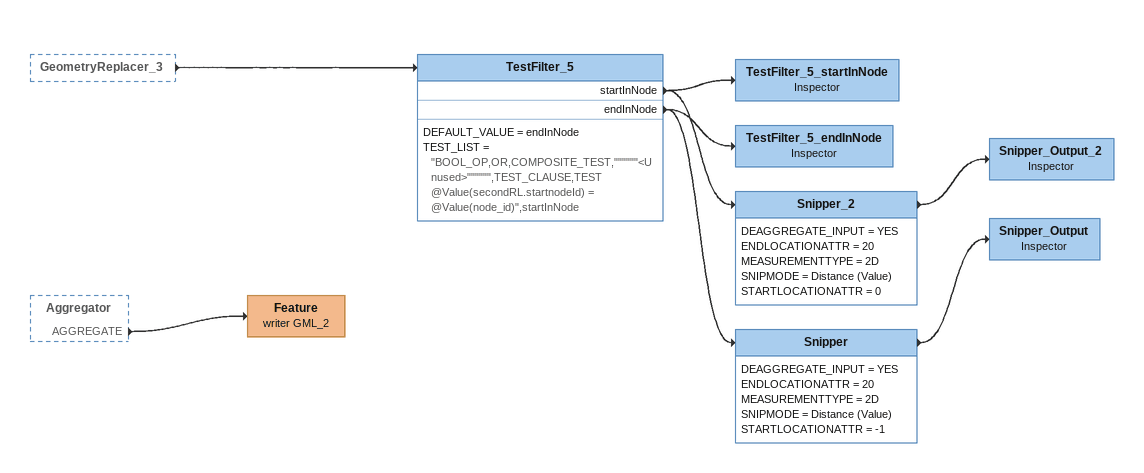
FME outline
GeometryReplacer_3 [outside]
    -> TestFilter_5
Aggregator [outside]
    AGGREGATE -> Feature (writer GML_2)
TestFilter_5
    DEFAULT_VALUE = endInNode
    TEST_LIST = "BOOL_OP,OR,COMPOSITE_TEST,""""""<Unused>"""""",TEST_CLAUSE,TEST @Value(secondRL.startnodeId) = @Value(node_id)",startInNode
    startInNode -> TestFilter_5_startInNode
    startInNode -> Snipper_2
    endInNode -> TestFilter_5_endInNode
    endInNode -> Snipper
TestFilter_5_startInNode: Inspector
TestFilter_5_endInNode: Inspector
Snipper_2
    DEAGGREGATE_INPUT = YES
    ENDLOCATIONATTR = 20
    MEASUREMENTTYPE = 2D
    SNIPMODE = Distance (Value)
    STARTLOCATIONATTR = 0
    -> Snipper_Output_2
Snipper_Output_2: Inspector
Snipper
    DEAGGREGATE_INPUT = YES
    ENDLOCATIONATTR = 20
    MEASUREMENTTYPE = 2D
    SNIPMODE = Distance (Value)
    STARTLOCATIONATTR = -1
    -> Snipper_Output
Snipper_Output: Inspector
Feature (writer GML_2)
